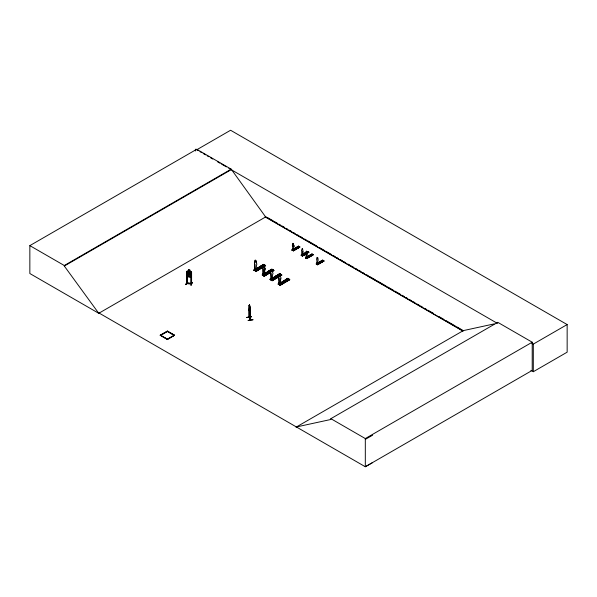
<?xml version="1.0" encoding="UTF-8"?>
<svg xmlns="http://www.w3.org/2000/svg" width="597" height="597" viewBox="0 0 597 597"><rect width="100%" height="100%" fill="white"/><g stroke="black" fill="none" stroke-linecap="round" stroke-linejoin="round"><path stroke-width="0.9" d="M256.217 270.202L256.471 265.023A1.694 0.985 59.5 0 0 256.217 262.71L256.217 261.217A0.843 0.493 59.5 0 0 255.613 260.188A0.843 0.493 59.5 0 0 255.009 260.538L255.009 262.023A1.694 0.985 59.5 0 0 254.762 264.053L254.971 269.732M264.441 274.948L264.687 269.769A1.694 0.985 59.5 0 0 264.516 267.411L264.516 265.919A0.843 0.493 59.5 0 0 263.911 264.889A0.843 0.493 59.5 0 0 263.307 265.24L263.307 266.725A1.694 0.985 59.5 0 0 263.053 268.762L263.187 274.478L271.225 269.814A0.843 0.493 59.5 0 1 271.829 269.463A0.843 0.493 59.5 0 1 272.433 270.493L272.359 272.031A1.694 0.985 59.5 0 1 272.613 274.344L272.359 279.523M264.516 274.904L264.762 269.725A1.694 0.985 59.5 0 0 264.441 267.456L264.441 265.963A0.843 0.493 59.5 0 0 263.837 264.934A0.843 0.493 59.5 0 0 263.232 265.284L263.232 266.769A1.694 0.985 59.5 0 0 262.978 268.799L263.083 274.374L263.867 274.083M279.336 283.627L278.918 278.008A1.694 0.985 59.5 0 1 279.172 275.978L279.172 274.486A0.843 0.493 59.5 0 1 279.777 274.135A0.843 0.493 59.5 0 1 280.381 275.165L280.381 276.657A1.694 0.985 59.5 0 1 280.627 278.971L280.381 284.15L279 283.53L279.806 283.351M280.456 284.112L280.627 278.971M293.552 250.046L293.769 246.561A1.127 0.657 59.5 0 0 293.605 245.016L293.552 245.046A1.127 0.657 59.5 0 1 293.724 246.583L293.769 246.561M302.619 255.277L302.836 251.792A1.127 0.657 59.5 0 0 302.672 250.247L302.657 249.128M302.672 255.247L302.836 251.792M307.052 257.837L307.268 254.352A1.127 0.657 59.5 0 0 307.052 252.837L306.985 251.427L306.261 251.277M317.716 263.993L317.932 260.508A1.127 0.657 59.5 0 0 317.768 258.964L317.708 257.71M278.933 283.381L279.717 283.053M254.822 269.486L254.986 269.65M255.061 269.747L255.053 268.866L255.262 270.687L255.218 269.262L255.643 269.232M255.113 269.695L256.725 270.389L256.725 269.814L256.867 270.613L254.912 269.665M255.329 269.329L254.844 269.553M263.478 274.269L263.822 274.09M281.635 274.695C280.971 276.299 277.292 274.217 279.821 273.672L281.635 274.844L271.896 280.284L270.366 279.418L271.195 278.187L271.113 279.053M271.217 279.068L271.784 278.553M271.493 278.493L271.448 278.866M271.792 278.657L270.851 278.486M279.374 283.209C278.262 284.299 280.583 282.262 279.292 283.635M278.956 284.276L279.515 284.59L279.515 283.381L278.874 283.12L278.874 284.321L278.956 283.068L279.486 283.471M292.746 244.591L292.799 244.561A1.127 0.657 59.5 0 0 292.634 245.912L292.582 245.942A1.127 0.657 59.5 0 1 292.746 244.591L292.814 243.457M293.142 249.352L292.724 249.733L292.94 249.382M292.836 249.695L293.082 249.292M293.164 249.464L292.978 250.33M302.164 248.524L301.813 249.822A1.127 0.657 59.5 0 0 301.701 251.15L301.716 254.897L302.201 254.762M301.94 254.919L302.104 254.516L302.045 255.568M306.477 258.128L306.082 253.74A1.127 0.657 59.5 0 1 306.246 252.382L306.351 251.158M306.052 257.949L306.104 257.113L306.56 257.322M317.037 263.158L316.388 263.919L317.403 264.501L318.149 263.784L317.5 264.173L317.574 264.814L316.223 264.046L323.029 260.479L316.589 264.255L316.291 263.486L317.037 263.158L317.082 264.314L317.328 263.359L316.791 263.486L317.298 263.284L316.768 263.27L316.768 264.075M260.15 267.366L260.344 266.807L261.113 267.031M269.396 272.023C268.068 271.254 267.74 272.254 269.344 271.986M284.247 280.956C284.844 282.5 285.985 280.075 284.299 280.986M296.858 247.979L296.134 248.098L296.873 248.039M305.754 253.382L305.298 253.046M305.746 253.009L305.836 253.427M309.903 256.046L310.186 255.568M320.925 262.061L320.388 261.762M321.037 261.911L320.395 262.068M255.247 269.225L255.591 269.143M263.464 273.971L263.337 274.351M270.934 278.717C272.448 278.986 269.896 277.941 273.008 279.933L272.866 279.135L271.896 280.284M292.851 249.419L292.955 249.591M301.791 254.912L302.015 254.837M255.359 269.128L255.389 269.501M263.247 274.284L265.09 275.359L265.09 274.635L264.949 275.135L262.934 273.911L262.934 275.12L263.016 273.859L263.568 274.172L263.568 275.381L263.277 273.613L263.187 274.083M301.776 254.8L302.164 254.561M316.917 263.687L317.186 263.284L316.798 263.464M250.516 308.985L250.531 320.059L249.233 317.261L249.449 304.522L249.501 305.873L249.158 305.254L250.367 308.209L250.359 320.089L250.352 319.656M279.553 283.448L279.68 283.366M306.948 251.859L307.597 251.374L308.91 252.315L302.47 256.083L302.313 255.404L302.963 255.016L303.052 255.553L301.903 254.926M186.757 275.142L187.249 276.568L191.025 277.157L191.577 275.889M189.1 272.978L190.533 272.045L189.518 273.448L190.592 275.18L189.189 273.687C188.645 275.754 186.607 274.687 188.853 273.336L187.846 271.628L189.152 272.896M186.757 271.501L186.779 283.366L186.757 271.501L187.279 271.06L191.025 271.642L191.592 272.21L191.592 284.082C178.996 283.232 193.167 282.545 191.547 284.097M187.264 271.09L186.809 271.523M187.227 272.254L186.742 272.284L187.227 272.254L187.234 283.411L186.697 282.941M188.361 271.262L188.376 269.874L189.988 270.12L189.921 271.545L190.719 272.128L190.719 274.657L189.921 275.627L188.413 275.389L187.615 274.18L187.615 271.642L188.413 271.314L188.428 269.926L189.921 270.187M187.249 276.568L191.04 277.12M191.01 271.672L191.592 272.21M191.1 272.963L191.585 272.933L191.1 272.963L191.085 284.03L191.144 272.866M187.339 281.635L185.786 284.65L187.339 281.799M187.197 283.023L187.167 283.411M191.54 283.553L187.234 283.12L191.592 283.679M192.279 282.388L190.958 285.448L192.301 282.411M260.083 267.12L261.023 266.963M320.298 262.046L320.656 261.695L320.985 262.098M249.389 317.477L249.21 305.246M261.12 267.247L260.24 267.314M255.053 268.866L254.083 269.441L253.934 270.254L263.68 264.501L265.493 265.523L255.994 271.411L265.643 265.762L263.68 264.352L253.979 270.284M254.292 270.463L263.381 265.411L254.546 270.613M256.009 271.434L254.083 270.165L254.412 270.441M255.561 271.075L265.501 265.516M262.762 266.829L255.523 271.06M293.985 250.315L293.896 249.785L293.246 250.165L293.433 250.859L299.843 247.076L298.53 246.24L292.06 250.098L292.873 249.203L292.127 249.539M298.53 246.143L298.866 246.531L292.426 250.307L292.127 250.016L293.418 250.859L299.813 247.068L298.53 246.143L292.03 250.076M272.254 271.456L273.866 270.508L271.919 269.337M262.956 274.523L271.904 269.247L273.389 270.157M273.724 270.262L263.859 275.963L265.09 274.635M301.492 255.538L307.933 251.77L301.254 255.404L301.843 254.389M308.806 252.061L302.328 256.009L308.813 252.15L307.597 251.471L301.097 255.307L302.5 256.098M312.037 253.934L305.53 257.867L312.037 253.934L313.343 254.874L306.851 258.553M279.821 273.672L270.098 279.605L270.225 278.762L271.195 278.187M305.94 258.113L312.365 254.329L305.701 257.979L305.627 257.329C307.395 256.889 305.06 257.553 307.492 258.113L307.395 257.576L306.746 258.344L305.724 257.77L306.373 257.001M270.075 279.575L279.821 273.814L281.784 275.075L272.165 280.754L270.225 279.486L270.702 279.933L279.515 274.732M306.746 258.546L307.492 257.628M279.769 283.142L278.254 284.209M279.396 283.53L279.217 282.821L278.247 283.396L278.247 284.112L280.194 285.381L289.806 279.709L287.844 278.306L288.217 278.739M287.978 278.695L278.336 284.344L288.344 278.889L287.844 278.448L280.493 282.784M288.53 279.829L279.56 285.023L280.075 285.224L279.702 285.008M279.56 285.023L289.664 279.463L287.844 278.448M289.53 279.568L279.956 285.254L280.053 284.418L281.03 283.844L279.918 284.336L279.918 284.911L278.381 284.045L279.359 282.896M316.283 263.971L322.693 260.188C320.664 260.449 325.223 262.046 322.044 260.479M322.835 260.374L322.85 260.396M323.596 260.814L317.186 264.59M255.009 260.538L255.009 262.023M256.217 261.217L256.217 262.71M254.762 264.053L255.046 269.463M293.433 243.658L293.552 244.046L293.351 243.539M254.8 269.113L255.322 269.389L254.8 269.113L254.71 270.374M256.725 269.814L255.755 270.963L254.225 270.098L255.195 268.948M259.24 266.978C264.583 269.322 256.65 267.262 260.21 266.396L262.023 267.568L260.21 266.396M261.083 265.889C266.426 268.24 258.494 266.18 262.053 265.314L263.867 266.337M264.523 266.098L262.71 265.075L263.68 264.352M254.441 270.456L263.68 264.501M254.21 270.419L264.038 264.695L254.329 270.486M262.889 266.978L255.643 271.217L256.867 269.896M255.397 271.075L265.15 265.314M264.441 265.963L265.493 265.381M292.187 250.173L298.769 246.374M298.784 246.434L292.127 250.068M293.985 249.837L293.246 250.165M299.739 246.822L293.112 250.628L299.746 246.919M302.672 249.255L302.418 248.77M262.531 275.232L262.299 274.187L263.277 273.613M264.949 274.56L263.971 275.71L262.441 274.844L263.419 273.695M263.202 274.471L263.471 274.12M270.247 272.172C269.583 273.769 265.896 271.687 268.434 271.142L270.247 272.314L268.434 271.142M269.299 270.635C274.642 272.986 266.71 270.926 270.277 270.06L271.486 270.74M273.717 270.128C273.053 271.725 269.366 269.643 271.904 269.098M271.247 269.956L262.165 275.016L264.247 276.18L270.665 272.396M271.456 269.919L262.508 275.195L271.598 270.157M271.053 278.978L270.904 273.374A1.694 0.985 59.5 0 1 271.15 271.344L271.225 269.814M263.62 275.814L273.366 270.06M264.016 276.053L270.538 272.247M271.986 271.307L273.836 270.508M270.62 272.381L264.232 276.18M272.217 271.434L273.822 270.493M306.246 251.389L306.298 252.352M301.94 254.441L301.194 254.77M301.716 254.897L302.075 254.74L301.619 254.583M304.634 253.121C307.813 254.695 303.261 253.098 305.283 252.837M305.865 252.397C309.097 253.815 304.477 252.658 306.515 252.016L307.724 252.792L306.515 252.016M270.904 273.374L271.337 278.672M307.836 251.606L301.336 255.456M308.574 252.016L302.075 255.859L308.642 252.173M305.798 258.023L312.35 254.329M271.359 278.575L271.404 280.008L271.113 278.717M278.165 276.739C277.501 278.344 273.822 276.262 276.351 275.717L278.165 276.889L276.351 275.717M277.224 275.21C282.568 277.553 274.635 275.493 278.195 274.635L279.403 275.314M280.06 274.135L270.232 279.575M306.507 258.419L313.015 254.576M270.426 279.769L280.172 274.016M306.537 258.441L313.074 254.732M281.642 274.836L271.777 280.53L273.008 279.209M281.777 275.083L272.15 280.754M280.381 276.657L280.456 275.127M278.918 278.008L279.023 283.582L279.217 282.821M317.768 258.964L317.768 257.971M283.396 280.926C288.739 283.269 280.814 281.209 284.373 280.351L286.187 281.515L284.373 280.351M285.239 279.836C290.59 282.187 282.657 280.127 286.217 279.262L288.03 280.433L286.217 279.262M286.866 278.881C292.209 281.224 284.284 279.165 287.844 278.306M288.194 278.65L278.336 284.344M289.657 279.329L279.799 285.165L289.664 279.463M319.731 261.934L320.38 261.456L321.589 262.232L320.38 261.456M320.962 261.21L321.611 260.732L322.82 261.508L321.611 260.732M316.35 264.12L322.708 260.247M323.671 260.732L317.171 264.568L323.984 261.031L317.567 264.799M317.432 264.725L323.917 260.926M99.192 313.104L98.803 313.335L29.85 273.523L29.85 245.628L196.741 149.272L231.196 169.16L265.65 216.95L462.914 330.842M196.741 149.272L196.741 149.787L230.584 130.25L567.15 324.567L567.15 352.178L533.308 371.715L530.89 370.312M29.85 245.628L64.304 265.516L231.196 169.16M372.618 462.585L365.312 466.75L99.147 313.082L98.751 313.306L64.304 266.031L231.196 169.675M98.751 313.306L266.038 216.726M160.22 335.178L167.399 331.036L174.57 335.178L167.399 339.551L160.22 335.178L167.399 339.32L174.57 335.178M160.22 335.41L167.399 331.268L174.57 335.41M167.399 331.492L160.623 335.41L167.399 339.089L174.175 335.41L167.399 331.492L167.399 331.036M317.664 257.74L316.962 257.344L316.962 258.508A1.127 0.657 59.5 0 0 316.791 259.867L317.007 263.411M296.022 427.198L463.309 330.611L494.129 323.91M296.41 426.967L330.865 419.475L330.865 418.676L497.756 322.32L532.211 342.208L532.211 370.394L365.312 466.75L365.312 438.564L532.211 342.208M497.756 323.119L497.368 323.35L228.793 168.287M531.711 343.178L533.308 344.103L567.15 324.567M365.312 439.37L372.618 435.206M261.031 267.314L260.493 267.396M305.298 253.121L305.925 253.218M309.731 255.68L310.373 255.829M277.06 276.799C278.112 276.098 275.575 275.747 276.381 276.754M270.941 278.665L271.463 278.844M186.846 282.821L187.271 282.888M292.866 243.337L293.306 243.404M284.642 280.717L284.306 281.314M187.107 281.799L186.048 284.456M249.016 305.44L249.158 317.537M249.248 308.485L249.867 310.903L249.867 306.828L250.158 307.41M250.367 308.209L250.285 320.037M249.15 310.724C248.464 305.515 250.15 315.701 250.307 311.873M246.673 317.395L251.516 316.694M246.665 317.552L251.576 316.791M250.218 319.485L249.053 317.253L250.352 320.059M252.912 319.679L248.001 320.455L252.971 319.843M276.926 276.717L276.493 276.687M254.897 269.381L255.471 269.299M249.218 316.828L249.3 317.283M277.045 276.232L276.232 276.605M292.694 249.494L292.776 249.15M285.067 280.747L285.359 281.142L284.396 281.269M322.693 260.091L324.007 261.031M306.948 251.762L308.156 252.441M320.962 261.113L322.171 261.799M319.731 261.837L320.94 262.523M302.963 255.016L302.313 255.404M292.552 249.352L293.605 250.016M306.052 257.143L307.395 257.964L307.395 257.576M292.224 249.971L293.246 250.553M301.291 255.21L302.313 255.785M262.71 264.934L264.523 265.956M270.926 269.672L272.739 270.702M278.851 274.247L280.665 275.277M263.867 266.486L262.053 265.314M271.486 270.889L270.277 270.06M279.403 275.463L278.195 274.635M267.456 271.717L269.269 272.747M275.381 276.292L277.195 277.321M271.225 278.799L272.433 279.478M263.016 275.068L263.568 275.381M271.493 279.956L270.851 279.695L270.941 278.433M196.741 149.787L198.346 150.713M199.95 151.638L201.555 152.563M203.152 153.489L205.555 154.877M207.159 155.802L208.763 156.727M210.368 157.653L212.771 159.041M217.577 161.817L219.98 163.205M221.584 164.13L226.39 166.899M267.65 217.651L273.284 220.905M274.896 221.838L277.314 223.233M278.918 224.159L280.53 225.091M282.142 226.017L284.56 227.412M286.172 228.345L287.776 229.278M289.388 230.203L291.806 231.599M293.418 232.531L295.022 233.457M297.44 234.852L299.052 235.785M300.664 236.71L302.269 237.643M304.686 239.039L306.298 239.964M307.91 240.897L316.768 246.009M319.179 247.404L324.014 250.195M325.619 251.121L331.26 254.374M332.865 255.307L335.283 256.703M336.895 257.628L338.506 258.561M340.118 259.494L342.529 260.882M344.141 261.814L345.753 262.747M348.163 264.135L349.775 265.068M351.387 266.001L353.805 267.396M355.416 268.322L357.021 269.254M358.633 270.18L361.051 271.575M362.663 272.508L364.267 273.433M366.685 274.829L368.297 275.762M369.909 276.687L375.543 279.941M377.155 280.874L386.013 285.985M387.617 286.918L393.259 290.172M394.863 291.097L400.505 294.358M402.109 295.284L404.527 296.679M406.139 297.612L407.751 298.537M409.363 299.47L411.773 300.866M413.385 301.791L414.997 302.724M417.407 304.119L419.019 305.045M420.631 305.977L422.243 306.903M424.661 308.298L426.265 309.231M427.877 310.156L433.512 313.418M439.153 316.671L443.981 319.455M445.593 320.388L455.257 325.962M456.862 326.895L462.503 330.148M265.12 216.875L463.033 331.141M330.865 418.676L365.312 438.564M277.165 276.172L276.926 276.829L276.284 276.568M306.224 257.374L306.283 256.949M292.761 249.598L292.634 245.912M299.575 246.934L293.008 250.621L293.403 250.852M305.634 257.874L306.933 258.658M278.687 284.545L278.232 284.12M271.702 280.396L281.739 275.06M293.037 249.471L292.605 249.315L292.552 250.158M316.917 263.59L318.149 264.262L318.149 263.784M306.395 257.397L306.134 253.71M249.449 304.522L249.867 306.828M249.531 304.985L249.792 305.992L249.531 305.433M249.367 317.485L249.352 311.074M533.308 344.103L533.308 371.715M318.059 263.732L318.059 264.113L316.708 263.299L316.708 264.105M316.94 263.105L316.94 263.583M311.507 255.643L310.298 255.053M310.276 256.367L309.067 255.777M301.672 254.553L301.619 255.389M299.09 247.21L297.881 246.621M298.007 247.852L296.799 247.262M293.896 249.785L293.896 250.165M293.605 244.024L293.552 245.046M281.03 283.844L281.03 284.56M280.888 283.762L280.888 284.336M279.247 274.441L279.247 275.933M272.866 279.135L272.866 279.709M271.15 269.851L271.15 271.344M195.391 149.168L195.391 150.996M167.399 339.089L167.399 339.551M64.304 265.516L64.304 266.031M250.113 310.768L249.74 308.686C249.113 311.903 249.374 301.985 249.733 308.067L249.956 307.321L250.113 310.768M189.652 270.374L188.682 270.225L188.682 270.68L189.652 270.829L189.652 270.374M189.921 272.001L188.413 271.769L188.413 274.307L189.921 274.538L189.921 272.001M312.589 255.001L311.38 254.322L312.589 255.001M298.657 247.464L297.448 246.785L298.657 247.464M312.156 255.262L310.947 254.576L312.156 255.262M297.425 248.188L296.216 247.509L297.425 248.188M310.925 255.986L309.716 255.3L310.925 255.986M296.776 248.576L295.567 247.889L296.776 248.576M249.867 307.276L249.464 306.41L249.867 309.813L249.867 307.276"/></g></svg>
